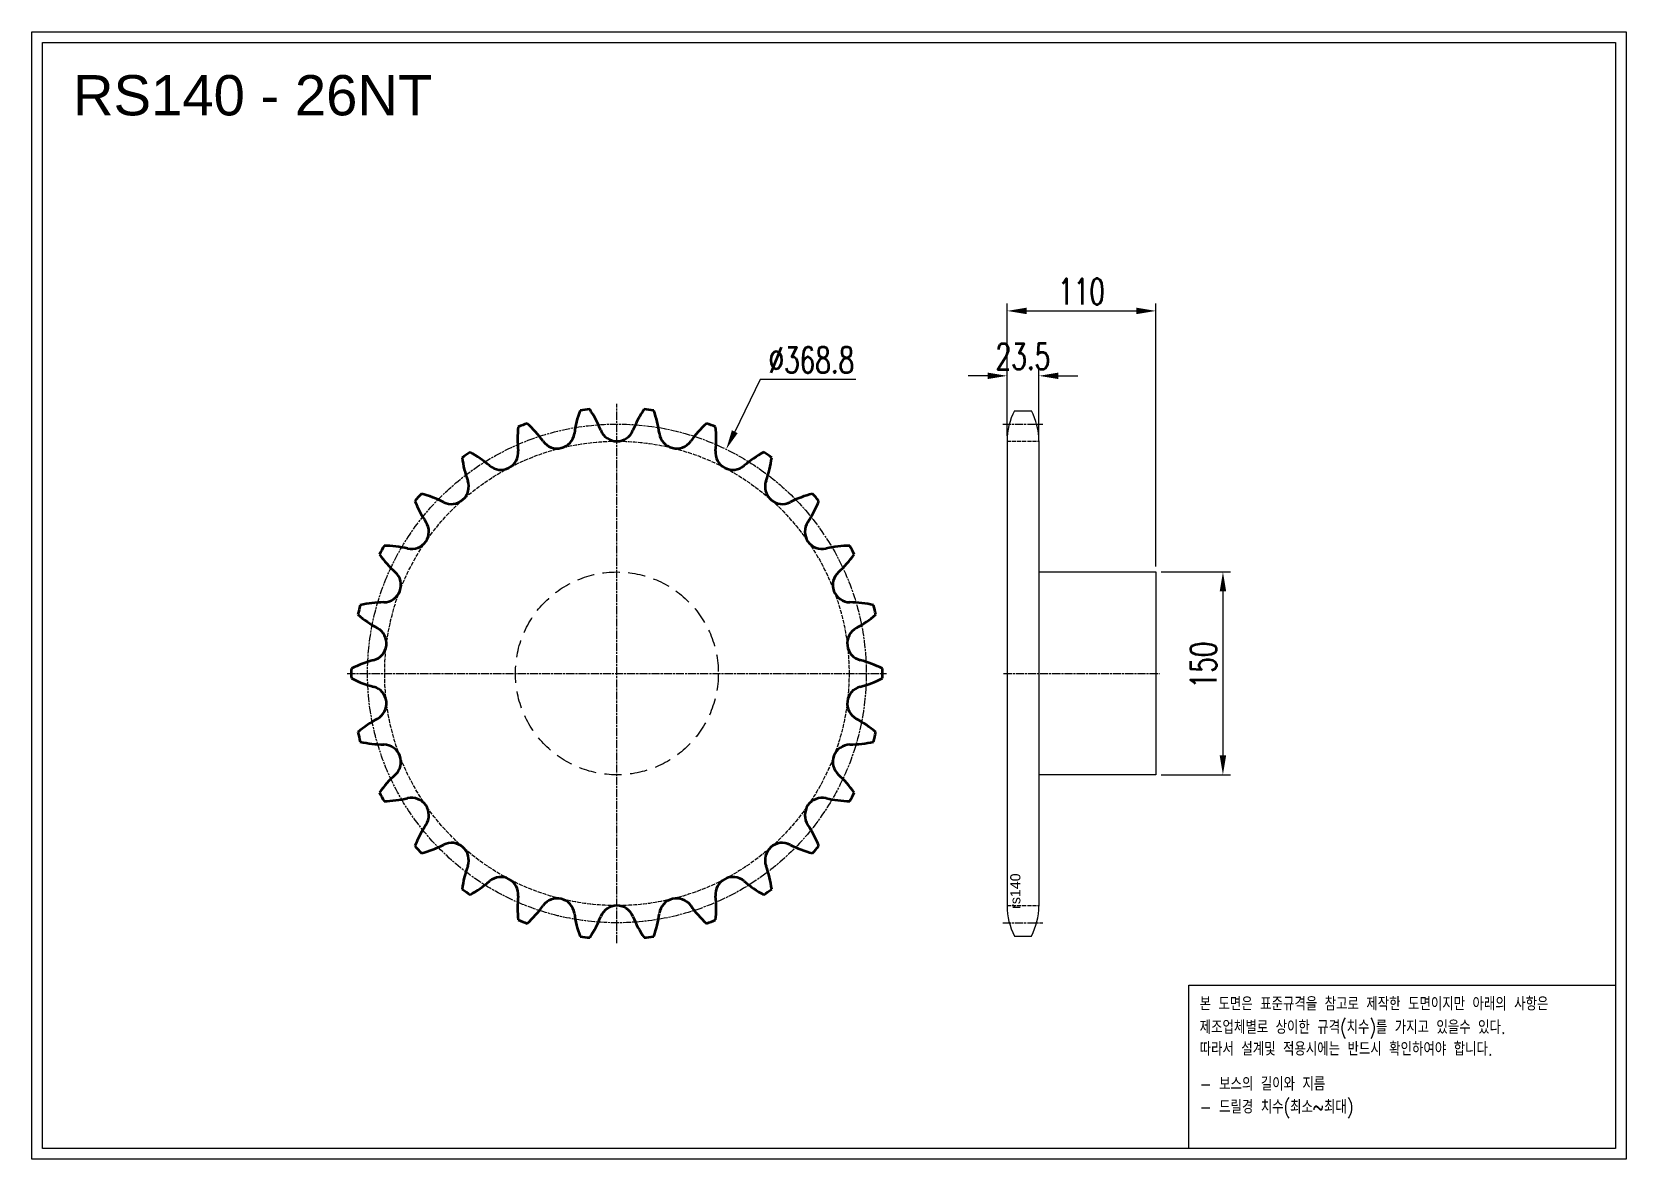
# Model space of a CAD drawing. Header units: millimetres. Extents: x 5556 to 6735, y 40753 to 41587.
import ezdxf

# ---------------------------------------------------------------- set-up
doc = ezdxf.new("R2010")
doc.units = ezdxf.units.MM
for name, pattern in [('AM_ISO02W050', [7.5, 6, -1.5]), ('AM_ISO02W050x2', [3.75, 3, -0.75]), ('AM_ISO08W050', [18, 12, -1.5, 3, -1.5]), ('AM_ISO08W050x2', [9, 6, -0.75, 1.5, -0.75]), ('HIDDEN', [9.525, 6.35, -3.175])]:
    doc.linetypes.add(name, pattern=pattern)
for name, color, linetype, lineweight in [('AM_0N', 7, 'Continuous', 50), ('AM_3N', 6, 'AM_ISO02W050', 25), ('AM_7', 4, 'AM_ISO08W050', 25), ('AM_7N', 4, 'AM_ISO08W050', 25)]:
    doc.layers.add(name, color=color, linetype=linetype, lineweight=lineweight)
doc.layers.add('HL', color=2, linetype='HIDDEN')
doc.layers.add('S-DIM', color=7, linetype='Continuous')
doc.styles.add('HAN', font='ROMANS.shx', dxfattribs={"width": 0.7, "bigfont": 'whgtxt.shx'})
doc.styles.add('HSG', font='SIMPLEX.shx', dxfattribs={"width": 0.7, "bigfont": 'HSG.shx'})
doc.styles.get("Standard").update_dxf_attribs({"font": 'arial.ttf'})
doc.dimstyles.new('APP32', dxfattribs={"dimscale": 8, "dimtxt": 2.4, "dimasz": 1.8, "dimexe": 0.7, "dimexo": 0.5, "dimgap": 0.6, "dimtad": 1, "dimtoh": 1, "dimdec": 1, "dimrnd": 0.01, "dimzin": 9, "dimdsep": 46, "dimtxsty": 'HSG', "dimcen": 0, "dimclrd": 1, "dimclre": 1, "dimclrt": 256, "dimazin": 2, "dimtp": 1, "dimtm": 1, "dimtfac": 0.5, "dimtdec": 1, "dimtofl": 0, "dimtmove": 0, "dimatfit": 3, "dimfxl": 0, "dimtvp": 1, "dimtolj": 2, "dimlwd": -1, "dimlwe": -1, "dimarcsym": 0})

# ---------------------------------------------------------------- blocks, each defined once
blk = doc.blocks.new('*D1')
at = {"layer": 'Defpoints', "color": 0, "transparency": 16777216}
for p in [(6387.5, 41187.5), (6387.5, 41037.5), (6437.1, 41037.5)]:
    blk.add_point(p, dxfattribs=at)
at = {"layer": 'S-DIM', "color": 1, "transparency": 16777216}
for p, q in [((6391.5, 41187.5), (6442.7, 41187.5)), ((6437.1, 41173.1), (6437.1, 41051.9)), ((6391.5, 41037.5), (6442.7, 41037.5))]:
    blk.add_line(p, q, dxfattribs=at)
for points in [[(6434.7, 41173.1), (6439.5, 41173.1), (6437.1, 41187.5)], [(6434.7, 41051.9), (6439.5, 41051.9), (6437.1, 41037.5)]]:
    blk.add_solid(points, dxfattribs=at)
at = {"layer": 'S-DIM', "transparency": 16777216, "insert": (6422.7, 41118.7), "char_height": 19.2, "attachment_point": 5, "rotation": 90, "style": 'HSG'}
blk.add_mtext('\\A2;150', dxfattribs=at)
blk = doc.blocks.new('*D2')
at = {"layer": 'Defpoints', "color": 0, "transparency": 16777216}
for p in [(6301, 41332.5), (6277.5, 41284.1), (6301, 41284.1)]:
    blk.add_point(p, dxfattribs=at)
at = {"layer": 'S-DIM', "color": 1, "transparency": 16777216}
for p, q in [((6263.1, 41332.5), (6248.7, 41332.5)), ((6277.5, 41288.1), (6277.5, 41338.1)), ((6301, 41288.1), (6301, 41338.1)), ((6315.4, 41332.5), (6329.8, 41332.5))]:
    blk.add_line(p, q, dxfattribs=at)
for points in [[(6263.1, 41334.9), (6263.1, 41330.1), (6277.5, 41332.5)], [(6315.4, 41334.9), (6315.4, 41330.1), (6301, 41332.5)]]:
    blk.add_solid(points, dxfattribs=at)
at = {"layer": 'S-DIM', "transparency": 16777216, "insert": (6289.2, 41346.9), "char_height": 19.2, "attachment_point": 5, "style": 'HSG'}
blk.add_mtext('\\A2;23.5', dxfattribs=at)
blk = doc.blocks.new('*D3')
at = {"layer": 'Defpoints', "color": 0, "transparency": 16777216}
for p in [(6387.5, 41380.5), (6277.5, 41284.1), (6387.5, 41187.5)]:
    blk.add_point(p, dxfattribs=at)
at = {"layer": 'S-DIM', "color": 1, "transparency": 16777216}
for p, q in [((6277.5, 41288.1), (6277.5, 41386.1)), ((6291.9, 41380.5), (6373.1, 41380.5)), ((6387.5, 41191.5), (6387.5, 41386.1))]:
    blk.add_line(p, q, dxfattribs=at)
for points in [[(6291.9, 41382.9), (6291.9, 41378.1), (6277.5, 41380.5)], [(6373.1, 41382.9), (6373.1, 41378.1), (6387.5, 41380.5)]]:
    blk.add_solid(points, dxfattribs=at)
at = {"layer": 'S-DIM', "transparency": 16777216, "insert": (6332.5, 41394.9), "char_height": 19.2, "attachment_point": 5, "style": 'HSG'}
blk.add_mtext('\\A2;110', dxfattribs=at)
blk = doc.blocks.new('*D4')
at = {"layer": 'Defpoints', "color": 0, "transparency": 16777216}
for p in [(6069.8, 41278.2), (5908.1, 40946.7)]:
    blk.add_point(p, dxfattribs=at)
at = {"layer": 'S-DIM', "color": 1, "transparency": 16777216}
for p, q in [((6095, 41329.8), (6076.1, 41291.1)), ((6165.7, 41329.8), (6095, 41329.8))]:
    blk.add_line(p, q, dxfattribs=at)
blk.add_solid([(6074, 41292.2), (6078.3, 41290.1), (6069.8, 41278.2)], dxfattribs=at)
at = {"layer": 'S-DIM', "transparency": 16777216, "insert": (6132.8, 41344.2), "char_height": 19.2, "attachment_point": 5, "style": 'HSG'}
blk.add_mtext('\\A2;∅368.8', dxfattribs=at)
blk = doc.blocks.new('notice1')
at = {"color": 4}
blk.add_lwpolyline([(-22142.12, 1735.9), (-22053.8, 1735.9), (-22053.8, 1702.07), (-22142.12, 1702.07)], close=True, dxfattribs=at)
at = {"color": 4, "style": 'HAN', "width": 0.8}
for s, p in [('본 도면은 표준규격을 참고로 제작한 도면이지만 아래의 사항은', (-22139.9, 1730.62)), ('제조업체별로 상이한 규격(치수)를 가지고 있을수 있다.', (-22139.9, 1725.78)), ('따라서 설계및 적용시에는 반드시 확인하여야 합니다.', (-22139.9, 1721.28)), ('- 보스의 길이와 지름', (-22139.9, 1714.03)), ('- 드릴경 치수(최소~최대)', (-22139.9, 1709.27))]:
    blk.add_text(s, height=2.7949, dxfattribs=at).set_placement(p)

msp = doc.modelspace()

# ---------------------------------------------------------------- linework, layer by layer
for p, q in [((6283.01, 41306.65), (6295.45, 41306.65)), ((6277.48, 41284.45), (6277.48, 40940.46)), ((6300.98, 41284.45), (6300.98, 40940.46)), ((6283.01, 40918.26), (6295.45, 40918.26))]:
    msp.add_line(p, q)
for points in [[(5556.43, 41586.82), (6735.22, 41586.82), (6735.22, 40753.33), (5556.43, 40753.33)], [(5564.37, 41578.88), (6727.28, 41578.88), (6727.28, 40761.27), (5564.37, 40761.27)]]:
    msp.add_lwpolyline(points, close=True)
msp.add_lwpolyline([(6300.98, 41187.46), (6387.48, 41187.46), (6387.48, 41037.46), (6300.98, 41037.46)])
for centre, start, end in [((6324.78, 41284.45), 152.00824, 180), ((6253.68, 41284.45), 0, 27.99176), ((6324.78, 40940.46), 180, 207.99176), ((6253.68, 40940.46), 332.00824, 0)]:
    msp.add_arc(centre, 47.3, start, end)
at = {"layer": 'AM_0N'}
for centre, radius, start, end in [((6042.06, 41278.14), 85.34, 160.28386, 172.11538), ((5988.98, 41112.46), 196.37, 95.86851, 97.97764), ((5897.78, 41260.62), 85.34, 21.73077, 33.56229), ((6080.17, 41260.62), 85.34, 146.43771, 158.26923), ((5988.98, 41112.46), 196.37, 82.02236, 84.13149), ((5935.89, 41278.14), 85.34, 7.88462, 19.71614), ((6000.87, 41286.03), 85.34, 174.13002, 185.96154), ((5988.98, 41112.46), 196.37, 109.71467, 111.82379), ((5864.97, 41234.49), 85.34, 35.57692, 47.40845), ((6112.98, 41234.49), 85.34, 132.59155, 144.42308), ((5988.98, 41112.46), 196.37, 68.17621, 70.28533), ((5977.08, 41286.03), 85.34, 354.03846, 5.86998), ((5944.82, 41291.61), 12.83, 215.57692, 352.11538), ((5988.98, 41296.97), 12.83, 201.73077, 338.26923), ((6033.13, 41291.61), 12.83, 187.88462, 324.42308), ((5988.98, 41112.46), 196.37, 123.56082, 125.66995), ((5958.99, 41283.83), 85.34, 187.97617, 199.80769), ((5839.37, 41201.27), 85.34, 49.42308, 61.2546), ((5903.23, 41275.83), 12.83, 229.42308, 5.96154), ((6074.72, 41275.83), 12.83, 174.03846, 310.57692), ((6138.58, 41201.27), 85.34, 118.7454, 130.57692), ((5988.98, 41112.46), 196.37, 54.33005, 56.43918), ((6018.97, 41283.83), 85.34, 340.19231, 352.02383), ((5866.62, 41250.56), 12.83, 243.26923, 19.80769), ((6111.33, 41250.56), 12.83, 160.19231, 296.73077), ((5988.98, 41112.46), 196.37, 137.40698, 139.5161), ((5918.85, 41271.67), 85.34, 201.82232, 213.65385), ((5822.47, 41162.88), 85.34, 63.26923, 75.10075), ((6155.49, 41162.88), 85.34, 104.89925, 116.73077), ((6059.11, 41271.67), 85.34, 326.34615, 338.17768), ((5988.98, 41112.46), 196.37, 40.4839, 42.59302), ((5837.13, 41217.27), 12.83, 257.11538, 33.65385), ((6140.83, 41217.27), 12.83, 146.34615, 282.88462), ((5988.98, 41112.46), 196.37, 151.25313, 153.36226), ((5882.78, 41250.26), 85.34, 215.66848, 227.5), ((5815.24, 41121.57), 85.34, 77.11538, 88.94691), ((6162.72, 41121.57), 85.34, 91.05309, 102.88462), ((6095.17, 41250.26), 85.34, 312.5, 324.33152), ((5988.98, 41112.46), 196.37, 26.63774, 28.74687), ((5816.46, 41177.88), 12.83, 270.96154, 47.5), ((6161.5, 41177.88), 12.83, 132.5, 269.03846), ((5818.1, 41079.73), 85.34, 90.96154, 102.79306), ((6159.85, 41079.73), 85.34, 77.20694, 89.03846), ((5988.98, 41112.46), 196.37, 165.09928, 167.20841), ((5852.89, 41220.84), 85.34, 229.51463, 241.34615), ((6125.07, 41220.84), 85.34, 298.65385, 310.48537), ((5988.98, 41112.46), 196.37, 12.79159, 14.90072), ((5805.81, 41134.7), 12.83, 284.80769, 61.34615), ((6172.14, 41134.7), 12.83, 118.65385, 255.19231), ((5830.9, 41039.79), 85.34, 104.80769, 116.63922), ((6147.05, 41039.79), 85.34, 63.36078, 75.19231), ((5988.98, 41112.46), 196.37, 178.94544, 181.05456), ((5830.9, 41185.13), 85.34, 243.36078, 255.19231), ((6147.05, 41185.13), 85.34, 284.80769, 296.63922), ((5988.98, 41112.46), 196.37, 358.94544, 1.05456), ((5805.81, 41090.22), 12.83, 298.65385, 75.19231), ((6172.14, 41090.22), 12.83, 104.80769, 241.34615), ((5852.89, 41004.07), 85.34, 118.65385, 130.48537), ((6125.07, 41004.07), 85.34, 49.51463, 61.34615), ((5988.98, 41112.46), 196.37, 192.79159, 194.90072), ((5818.1, 41145.18), 85.34, 257.20694, 269.03846), ((5816.46, 41047.03), 12.83, 312.5, 89.03846), ((6161.5, 41047.03), 12.83, 90.96154, 227.5), ((6159.85, 41145.18), 85.34, 270.96154, 282.79306), ((5988.98, 41112.46), 196.37, 345.09928, 347.20841), ((5882.78, 40974.65), 85.34, 132.5, 144.33152), ((6095.17, 40974.65), 85.34, 35.66848, 47.5), ((5988.98, 41112.46), 196.37, 206.63774, 208.74687), ((5988.98, 41112.46), 196.37, 331.25313, 333.36226), ((5815.24, 41103.34), 85.34, 271.05309, 282.88462), ((5837.13, 41007.64), 12.83, 326.34615, 102.88462), ((6140.83, 41007.64), 12.83, 77.11538, 213.65385), ((6162.72, 41103.34), 85.34, 257.11538, 268.94691), ((5918.85, 40953.24), 85.34, 146.34615, 158.17768), ((6059.11, 40953.24), 85.34, 21.82232, 33.65385), ((5866.62, 40974.35), 12.83, 340.19231, 116.73077), ((6111.33, 40974.35), 12.83, 63.26923, 199.80769), ((5988.98, 41112.46), 196.37, 220.4839, 222.59302), ((5822.47, 41062.03), 85.34, 284.89925, 296.73077), ((6155.49, 41062.03), 85.34, 243.26923, 255.10075), ((5988.98, 41112.46), 196.37, 317.40698, 319.5161), ((5958.99, 40941.08), 85.34, 160.19231, 172.02383), ((6018.97, 40941.08), 85.34, 7.97617, 19.80769), ((5988.98, 41112.46), 196.37, 234.33005, 236.43918), ((5839.37, 41023.64), 85.34, 298.7454, 310.57692), ((5903.23, 40949.08), 12.83, 354.03846, 130.57692), ((6074.72, 40949.08), 12.83, 49.42308, 185.96154), ((6138.58, 41023.64), 85.34, 229.42308, 241.2546), ((5988.98, 41112.46), 196.37, 303.56082, 305.66995), ((6000.87, 40938.88), 85.34, 174.03846, 185.86998), ((5864.97, 40990.42), 85.34, 312.59155, 324.42308), ((5944.82, 40933.31), 12.83, 7.88462, 144.42308), ((5988.98, 40927.95), 12.83, 21.73077, 158.26923), ((6033.13, 40933.31), 12.83, 35.57692, 172.11538), ((6112.98, 40990.42), 85.34, 215.57692, 227.40845), ((5977.08, 40938.88), 85.34, 354.13002, 5.96154), ((5988.98, 41112.46), 196.37, 248.17621, 250.28533), ((6042.06, 40946.77), 85.34, 187.88462, 199.71614), ((5897.78, 40964.29), 85.34, 326.43771, 338.26923), ((6080.17, 40964.29), 85.34, 201.73077, 213.56229), ((5935.89, 40946.77), 85.34, 340.28386, 352.11538), ((5988.98, 41112.46), 196.37, 289.71467, 291.82379), ((5988.98, 41112.46), 196.37, 262.02236, 264.13149), ((5988.98, 41112.46), 196.37, 275.86851, 277.97764)]:
    msp.add_arc(centre, radius, start, end, dxfattribs=at)
at = {"layer": 'AM_3N', "linetype": 'AM_ISO02W050x2'}
for p, q in [((6277.48, 41284.14), (6300.98, 41284.14)), ((6277.48, 40940.77), (6300.98, 40940.77))]:
    msp.add_line(p, q, dxfattribs=at)
msp.add_circle((5988.98, 41112.46), 171.68, dxfattribs=at)
at = {"layer": 'AM_7', "linetype": 'AM_ISO08W050x2'}
for p, q in [((6274.48, 41296.84), (6303.98, 41296.84)), ((6274.48, 40928.07), (6303.98, 40928.07))]:
    msp.add_line(p, q, dxfattribs=at)
msp.add_circle((5988.98, 41112.46), 184.38, dxfattribs=at)
at = {"layer": 'AM_7N', "linetype": 'AM_ISO08W050x2'}
for p, q in [((5988.98, 40913.08), (5988.98, 41311.83)), ((5789.6, 41112.46), (6188.35, 41112.46)), ((6274.9, 41112.46), (6390.32, 41112.46))]:
    msp.add_line(p, q, dxfattribs=at)
at = {"layer": 'HL', "ltscale": 2}
msp.add_circle((5988.98, 41112.46), 75, dxfattribs=at)

# ---------------------------------------------------------------- block references
at = {"xscale": 3.570006619481701, "yscale": 3.570006619481701, "zscale": 3.570006619481701}
msp.add_blockref('notice1', (85459.48, 34684.88), dxfattribs=at)

# ---------------------------------------------------------------- texts
msp.add_text('RS140 - 26NT', height=29.7675).set_placement((5586.78, 41525.1))
msp.add_text('rs140', height=7.5, rotation=90).set_placement((6287.33, 40938.36))

# ---------------------------------------------------------------- dimensions: what is measured, and where the dimension line sits
at = {"layer": 'S-DIM'}
dim = msp.add_linear_dim(base=(6387.48, 41380.51), p1=(6277.48, 41284.14), p2=(6387.48, 41187.46), dimstyle='APP32', dxfattribs=at)
dim.commit()
dim.dimension.update_dxf_attribs({"geometry": '*D3', "text_midpoint": (6332.48, 41394.91)})
dim = msp.add_diameter_dim_2p(p1=(5908.15, 40946.73), p2=(6069.81, 41278.18), dimstyle='APP32', dxfattribs=at)
dim.commit()
dim.dimension.update_dxf_attribs({"geometry": '*D4', "text_midpoint": (6132.75, 41329.81), "dimtype": 131})
dim = msp.add_linear_dim(base=(6300.98, 41332.51), p1=(6277.48, 41284.14), p2=(6300.98, 41284.14), dimstyle='APP32', dxfattribs=at)
dim.commit()
dim.dimension.update_dxf_attribs({"geometry": '*D2', "text_midpoint": (6289.23, 41332.51), "dimtype": 128})
dim = msp.add_linear_dim(base=(6437.05, 41037.46), p1=(6387.48, 41187.46), p2=(6387.48, 41037.46), angle=90, dimstyle='APP32', dxfattribs=at)
dim.commit()
dim.dimension.update_dxf_attribs({"geometry": '*D1', "text_midpoint": (6437.05, 41118.7), "dimtype": 128})

doc.saveas('drawing.dxf')
